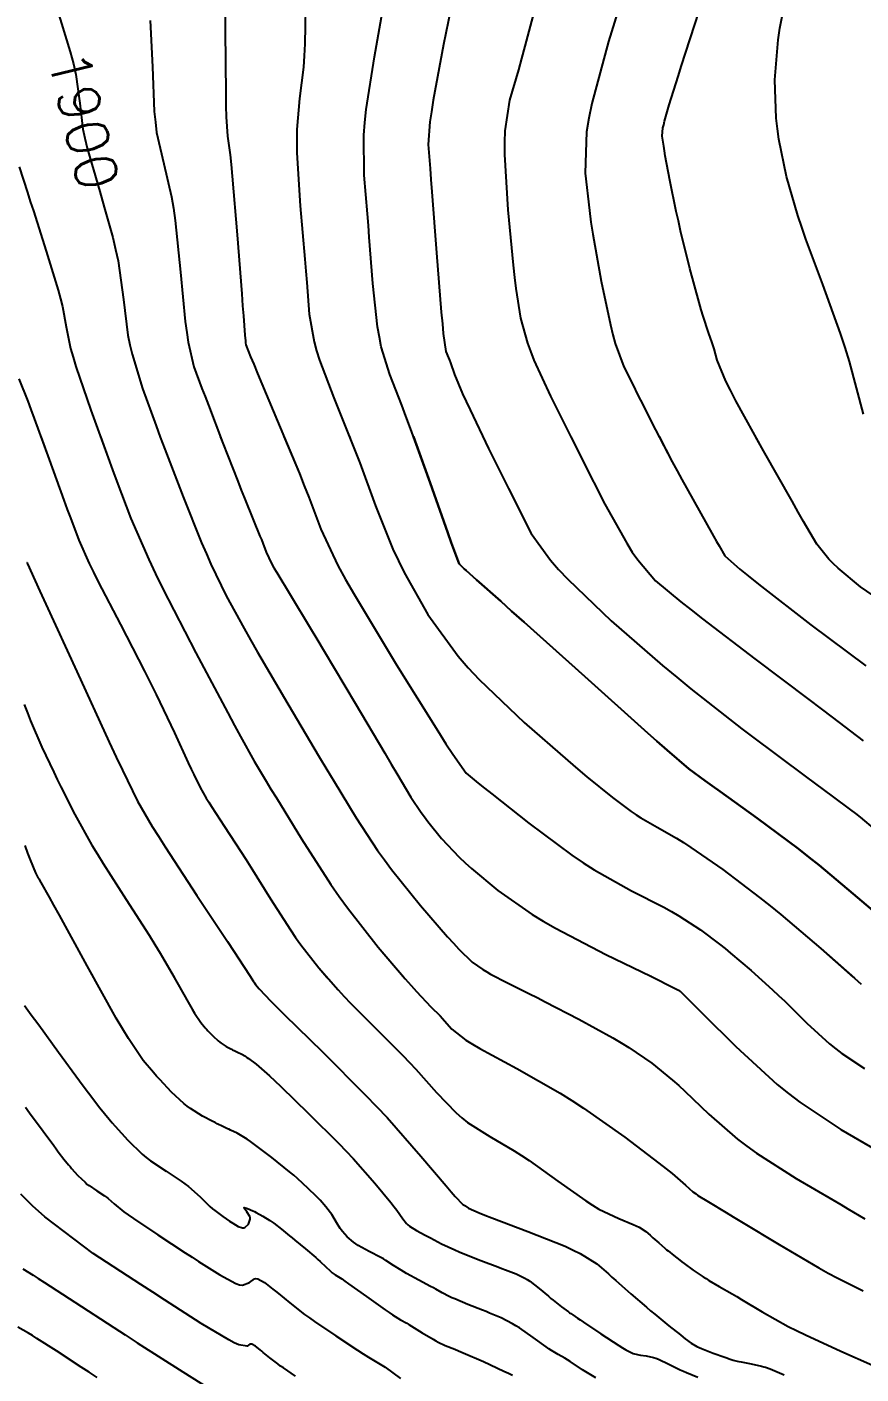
# Model space of a CAD drawing. Header units: metres. Extents: x 837117 to 838479, y 1189012 to 1191015.
# Drawn here: x 838239.9 to 838317, y 1189184.9 to 1189309.5 of the extents above; entities that cross this region are included whole.
import ezdxf

# ---------------------------------------------------------------- set-up
doc = ezdxf.new("R2010")
doc.units = ezdxf.units.M
doc.header["$LTSCALE"] = 0.3
doc.layers.add('COTAS 10', color=1, linetype='Continuous')
doc.layers.add('COTAS INT', color=252, linetype='Continuous')
doc.styles.get("Standard").update_dxf_attribs({"font": 'simplex.shx'})

msp = doc.modelspace()

# ---------------------------------------------------------------- linework, layer by layer
at = {"layer": 'COTAS 10'}
for points in [[(838279.51, 1189313.09), (838278.44, 1189307.83), (838277.48, 1189302.68), (838277.31, 1189301.6), (838277.17, 1189300.67), (838277.01, 1189298.57), (838277.19, 1189296.35), (838277.27, 1189295.35), (838277.36, 1189294.19), (838277.78, 1189288.57), (838278.22, 1189283.09), (838278.32, 1189282), (838278.41, 1189281.11), (838278.65, 1189279.44), (838278.88, 1189278.85), (838278.97, 1189278.63), (838279.06, 1189278.39), (838279.44, 1189277.31), (838280.19, 1189275.51), (838280.51, 1189274.81), (838280.88, 1189274.03), (838282.6, 1189270.47), (838284.45, 1189266.76), (838284.89, 1189265.88), (838285.3, 1189265.05), (838286.54, 1189262.6), (838288.31, 1189260.13), (838289.05, 1189259.29), (838289.91, 1189258.38), (838293.93, 1189254.54), (838298.68, 1189250.4), (838299.99, 1189249.31), (838301.3, 1189248.24), (838306.02, 1189244.54), (838310.16, 1189241.42), (838311.11, 1189240.72), (838311.97, 1189240.08), (838314.35, 1189238.33), (838316.06, 1189237.06), (838316.5, 1189236.71), (838316.93, 1189236.38), (838318.33, 1189235.2)], [(838242.66, 1189311.28), (838243.92, 1189307.15), (838244.21, 1189306.04), (838244.44, 1189305.04), (838244.81, 1189302.4), (838245.09, 1189300.01), (838245.27, 1189299.16), (838245.49, 1189298.24), (838246.65, 1189294.25), (838247.06, 1189292.8), (838247.87, 1189289.98), (838248.12, 1189288.87), (838248.34, 1189287.81), (838248.83, 1189284.25), (838249.26, 1189280.96), (838249.44, 1189280.07), (838249.64, 1189279.18), (838250.6, 1189276.01), (838251.85, 1189272.58), (838252.25, 1189271.52), (838252.67, 1189270.41), (838254.35, 1189266.01), (838256.07, 1189261.74), (838256.51, 1189260.72), (838256.93, 1189259.76), (838258.34, 1189256.85), (838260, 1189253.82), (838260.6, 1189252.78), (838261.24, 1189251.65), (838264.05, 1189246.85), (838266.94, 1189241.97), (838267.65, 1189240.79), (838268.31, 1189239.68), (838270.35, 1189236.3), (838272.34, 1189233.3), (838272.97, 1189232.44), (838273.63, 1189231.55), (838276.31, 1189228.22), (838278.8, 1189225.32), (838279.34, 1189224.71), (838279.83, 1189224.18), (838281.07, 1189222.98), (838282.07, 1189222.28), (838282.42, 1189222.08), (838282.78, 1189221.87), (838283.32, 1189221.59)], [(838252.23, 1189271.59), (838252.25, 1189271.52), (838252.67, 1189270.41), (838254.35, 1189266.01), (838256.07, 1189261.74), (838256.51, 1189260.72), (838256.93, 1189259.76), (838258.34, 1189256.85), (838260, 1189253.82), (838260.6, 1189252.78), (838261.24, 1189251.65), (838264.05, 1189246.85), (838266.94, 1189241.97), (838267.65, 1189240.79), (838268.31, 1189239.68), (838270.35, 1189236.3), (838272.34, 1189233.3), (838272.97, 1189232.44), (838273.63, 1189231.55), (838276.31, 1189228.22), (838278.8, 1189225.32), (838279.34, 1189224.71), (838279.83, 1189224.18), (838281.07, 1189222.98), (838282.07, 1189222.28), (838282.42, 1189222.08), (838282.78, 1189221.87), (838284.33, 1189221.07), (838286.39, 1189220.04), (838287.08, 1189219.69), (838287.82, 1189219.31), (838290.95, 1189217.69), (838294.09, 1189215.96), (838294.84, 1189215.51), (838295.55, 1189215.08), (838297.69, 1189213.62), (838299.6, 1189212.07), (838300.17, 1189211.57), (838300.75, 1189211.05), (838302.97, 1189208.91), (838305.62, 1189206.59), (838306.47, 1189205.94), (838307.37, 1189205.3), (838311.02, 1189202.97), (838314.41, 1189200.98), (838315.15, 1189200.55), (838315.79, 1189200.17), (838317.38, 1189199.22)], [(838282.06, 1189271.59), (838282.6, 1189270.47), (838284.45, 1189266.76), (838284.89, 1189265.88), (838285.3, 1189265.05), (838286.54, 1189262.6), (838288.31, 1189260.13), (838289.05, 1189259.29), (838289.91, 1189258.38), (838293.93, 1189254.54), (838298.68, 1189250.4), (838299.99, 1189249.31), (838301.3, 1189248.24), (838306.02, 1189244.54), (838310.16, 1189241.42), (838311.11, 1189240.72), (838311.97, 1189240.08), (838314.35, 1189238.33), (838316.06, 1189237.06), (838316.5, 1189236.71), (838316.93, 1189236.38), (838318.33, 1189235.2)], [(838292.51, 1189184.52), (838291.28, 1189185.28), (838290.14, 1189186.04), (838289.88, 1189186.2), (838289.65, 1189186.34), (838289.04, 1189186.69), (838288.41, 1189187.06), (838288.17, 1189187.22), (838287.91, 1189187.4), (838286.73, 1189188.25), (838285.45, 1189189.14), (838285.12, 1189189.35), (838284.8, 1189189.53), (838283.75, 1189190.07), (838282.69, 1189190.52), (838282.36, 1189190.66), (838282.02, 1189190.8), (838280.69, 1189191.32), (838279.46, 1189191.82), (838279.19, 1189191.94), (838278.95, 1189192.05), (838278.31, 1189192.38), (838277.71, 1189192.73), (838277.49, 1189192.85), (838277.24, 1189192.99), (838276.14, 1189193.56), (838275.02, 1189194.17), (838274.75, 1189194.32), (838274.51, 1189194.47), (838273.8, 1189194.93), (838273.11, 1189195.38), (838272.88, 1189195.52), (838272.63, 1189195.66), (838271.57, 1189196.22), (838270.55, 1189196.78), (838270.31, 1189196.93), (838270.1, 1189197.07), (838269.51, 1189197.56), (838269.09, 1189198.05), (838268.98, 1189198.2), (838268.88, 1189198.34), (838268.54, 1189198.9), (838268.21, 1189199.47), (838268.1, 1189199.62), (838267.99, 1189199.78), (838267.55, 1189200.34), (838267.02, 1189200.95), (838266.85, 1189201.13), (838266.67, 1189201.32), (838265.93, 1189202.05), (838264.93, 1189202.96), (838264.58, 1189203.26), (838264.2, 1189203.58), (838262.57, 1189204.89), (838260.97, 1189206.11), (838260.6, 1189206.37), (838260.27, 1189206.6), (838259.36, 1189207.14), (838258.73, 1189207.44), (838258.58, 1189207.51), (838258.45, 1189207.57), (838258.02, 1189207.78), (838257.51, 1189208.03), (838257.32, 1189208.13), (838257.11, 1189208.24), (838256.15, 1189208.73), (838255.04, 1189209.43), (838254.73, 1189209.66), (838254.42, 1189209.91), (838253.29, 1189210.96), (838252.19, 1189212.12), (838251.9, 1189212.44), (838251.62, 1189212.75), (838250.65, 1189213.88), (838249.3, 1189215.9), (838248.78, 1189216.78), (838248.18, 1189217.8), (838245.48, 1189222.64), (838242.93, 1189227.32), (838242.42, 1189228.24), (838242.01, 1189228.99), (838241.24, 1189230.35), (838241.04, 1189230.66), (838240.99, 1189230.75), (838240.93, 1189230.85), (838240.73, 1189231.23), (838240.24, 1189232.42), (838240.01, 1189233.04), (838239.74, 1189233.77)], [(838246.07, 1189221.59), (838245.48, 1189222.64), (838242.93, 1189227.32), (838242.42, 1189228.24), (838242.01, 1189228.99), (838241.24, 1189230.35), (838241.04, 1189230.66), (838240.99, 1189230.75), (838240.93, 1189230.85), (838240.73, 1189231.23), (838240.24, 1189232.42), (838240.01, 1189233.04), (838239.74, 1189233.77)], [(838246.42, 1189184.57), (838245.66, 1189185.06), (838244.94, 1189185.52), (838242.64, 1189187.02), (838240.84, 1189188.18), (838240.43, 1189188.43), (838240.06, 1189188.66), (838239.07, 1189189.22)]]:
    msp.add_lwpolyline(points, dxfattribs=at)
at = {"layer": 'COTAS INT'}
for points in [[(838258.21, 1189315.01), (838258.25, 1189309.13), (838258.29, 1189303.28), (838258.31, 1189302.12), (838258.33, 1189301.15), (838258.46, 1189299.34), (838258.7, 1189297.62), (838258.79, 1189296.73), (838258.89, 1189295.65), (838259.34, 1189290.22), (838259.77, 1189284.76), (838259.85, 1189283.67), (838259.93, 1189282.75), (838260.07, 1189280.95), (838260.12, 1189280.43), (838260.12, 1189280.33), (838260.13, 1189280.24), (838260.15, 1189280.07), (838260.6, 1189278.96), (838260.89, 1189278.27), (838261.24, 1189277.42), (838263.09, 1189273.01), (838265.1, 1189268.15), (838265.56, 1189267.02), (838265.97, 1189265.98), (838267.09, 1189263.01), (838268.67, 1189259.65), (838269.37, 1189258.36), (838270.19, 1189256.93), (838274.08, 1189250.45), (838277.89, 1189244.36), (838278.65, 1189243.17), (838279.28, 1189242.19), (838280.51, 1189240.45), (838281.64, 1189239.52), (838282.21, 1189239.06), (838282.9, 1189238.52), (838286.32, 1189235.81), (838290.29, 1189232.85), (838291.34, 1189232.15), (838292.35, 1189231.5), (838295.81, 1189229.57), (838298.78, 1189228.05), (838299.5, 1189227.65), (838300.17, 1189227.26), (838302.19, 1189225.96), (838303.95, 1189224.63), (838304.46, 1189224.23), (838304.97, 1189223.81), (838306.87, 1189222.19), (838307.54, 1189221.59)], [(838295.34, 1189313.5), (838293.67, 1189308.1), (838292.13, 1189302.38), (838291.86, 1189301.01), (838291.66, 1189299.74), (838291.51, 1189295.94), (838291.91, 1189292.47), (838292.06, 1189291.41), (838292.23, 1189290.3), (838293, 1189285.94), (838293.85, 1189281.9), (838294.08, 1189280.99), (838294.31, 1189280.18), (838295.09, 1189278.03), (838296.01, 1189276.2), (838296.31, 1189275.59), (838296.64, 1189274.94), (838298.03, 1189272.21), (838299.58, 1189269.23), (838300.02, 1189268.41), (838300.46, 1189267.6), (838302.05, 1189264.73), (838303.39, 1189262.36), (838303.67, 1189261.88), (838303.9, 1189261.46), (838304.43, 1189260.55), (838305.81, 1189259.31), (838306.59, 1189258.68), (838307.54, 1189257.93), (838312.39, 1189254.17), (838317.46, 1189250.38)], [(838265.69, 1189312.85), (838265.61, 1189307.9), (838265.55, 1189306.77), (838265.48, 1189305.74), (838265.13, 1189302.85), (838264.87, 1189299.97), (838264.86, 1189298.94), (838264.88, 1189297.81), (838265.18, 1189292.9), (838265.61, 1189287.99), (838265.71, 1189286.86), (838265.79, 1189285.82), (838266.02, 1189282.9), (838266.47, 1189280.33), (838266.69, 1189279.51), (838266.96, 1189278.65), (838268.28, 1189275.16), (838269.84, 1189271.31), (838270.26, 1189270.23), (838270.68, 1189269.15), (838272.14, 1189265.16), (838273.75, 1189261.16), (838274.26, 1189260.07), (838274.8, 1189258.99), (838276.98, 1189255.13), (838279.78, 1189251.27), (838280.71, 1189250.19), (838281.71, 1189249.11), (838285.87, 1189245.13), (838289.92, 1189241.62), (838290.85, 1189240.83), (838291.69, 1189240.11), (838294.05, 1189238.18), (838295.78, 1189236.89), (838296.23, 1189236.58), (838296.67, 1189236.3), (838298.18, 1189235.46), (838299.97, 1189234.44), (838300.6, 1189234.04), (838301.29, 1189233.58), (838304.24, 1189231.53), (838307.65, 1189228.96), (838308.62, 1189228.18), (838309.61, 1189227.37), (838313.3, 1189224.24), (838316.3, 1189221.59)], [(838287.26, 1189312.68), (838285.94, 1189307.66), (838285.63, 1189306.52), (838285.35, 1189305.5), (838284.53, 1189302.68), (838284.1, 1189299.85), (838284.07, 1189298.8), (838284.07, 1189297.65), (838284.37, 1189292.53), (838284.87, 1189287.43), (838285, 1189286.29), (838285.12, 1189285.26), (838285.53, 1189282.53), (838286.18, 1189280.22), (838286.46, 1189279.46), (838286.79, 1189278.65), (838288.32, 1189275.32), (838290.2, 1189271.55), (838290.74, 1189270.48), (838291.29, 1189269.39), (838293.35, 1189265.32), (838295.36, 1189261.7), (838295.88, 1189260.89), (838296.38, 1189260.16), (838298.03, 1189258.23), (838300.38, 1189256.28), (838301.31, 1189255.54), (838302.37, 1189254.71), (838307.22, 1189251.01), (838312.19, 1189247.25), (838313.33, 1189246.39), (838314.36, 1189245.61), (838317.22, 1189243.43)], [(838319.4, 1189256.02), (838316.97, 1189257.68), (838314.91, 1189259.39), (838314.45, 1189259.82), (838314.04, 1189260.24), (838312.95, 1189261.62), (838311.72, 1189263.71), (838311.22, 1189264.59), (838310.65, 1189265.59), (838308, 1189270.25), (838305.46, 1189274.88), (838304.95, 1189275.85), (838304.53, 1189276.69), (838303.72, 1189278.63), (838303.44, 1189279.68), (838303.35, 1189279.96), (838303.27, 1189280.24), (838302.91, 1189281.21), (838302.42, 1189282.7), (838302.25, 1189283.3), (838302.05, 1189283.98), (838301.21, 1189287.13), (838300.35, 1189290.61), (838300.14, 1189291.51), (838299.95, 1189292.38), (838299.35, 1189295.27), (838298.93, 1189297.53), (838298.85, 1189298.01), (838298.78, 1189298.42), (838298.64, 1189299.35), (838298.71, 1189300.11), (838298.78, 1189300.4), (838298.86, 1189300.74), (838299.29, 1189302.26), (838300.12, 1189304.87), (838300.44, 1189305.89), (838300.81, 1189307.04), (838302.48, 1189312.26)], [(838318.91, 1189227.06), (838316.29, 1189229.3), (838313.15, 1189231.93), (838312.21, 1189232.68), (838311.23, 1189233.44), (838307.41, 1189236.28), (838303.99, 1189238.75), (838303.26, 1189239.28), (838302.62, 1189239.74), (838301.12, 1189240.85), (838299.11, 1189242.56), (838298.15, 1189243.4), (838297.02, 1189244.41), (838291.48, 1189249.37), (838285.89, 1189254.4), (838284.72, 1189255.44), (838283.72, 1189256.34), (838281.48, 1189258.33), (838280.53, 1189259.18), (838280.34, 1189259.35), (838280.18, 1189259.5), (838279.88, 1189259.81), (838279.41, 1189261.05), (838279.15, 1189261.78), (838278.83, 1189262.67), (838277.18, 1189267.3), (838275.38, 1189272.31), (838274.96, 1189273.45), (838274.57, 1189274.48), (838273.46, 1189277.3), (838272.68, 1189279.88), (838272.51, 1189280.76), (838272.34, 1189281.71), (838271.9, 1189285.74), (838271.57, 1189290), (838271.49, 1189291.1), (838271.4, 1189292.17), (838271.1, 1189295.74), (838271.07, 1189299.45), (838271.15, 1189300.61), (838271.27, 1189301.82), (838272.05, 1189306.69), (838272.89, 1189311.41)], [(838251.32, 1189310.04), (838251.53, 1189305.76), (838251.69, 1189301.64), (838251.79, 1189300.64), (838251.91, 1189299.7), (838252.56, 1189296.79), (838253.29, 1189293.73), (838253.46, 1189292.69), (838253.63, 1189291.56), (838254.12, 1189286.79), (838254.56, 1189282.21), (838254.69, 1189281.21), (838254.83, 1189280.31), (838255.36, 1189278.03), (838256.1, 1189276.01), (838256.38, 1189275.28), (838256.69, 1189274.48), (838258.03, 1189270.97), (838259.4, 1189267.44), (838259.73, 1189266.63), (838260.02, 1189265.89), (838260.87, 1189263.8), (838261.46, 1189262.37), (838261.6, 1189262.04), (838261.72, 1189261.73), (838262.04, 1189260.87), (838262.53, 1189259.85), (838262.75, 1189259.44), (838263.01, 1189258.99), (838264.27, 1189256.91), (838266.1, 1189253.9), (838266.72, 1189252.86), (838267.4, 1189251.73), (838270.26, 1189246.91), (838273, 1189242.29), (838273.59, 1189241.29), (838274.11, 1189240.41), (838275.42, 1189238.24), (838276.36, 1189236.82), (838276.66, 1189236.41), (838276.97, 1189235.99), (838278.24, 1189234.4), (838279.88, 1189232.67), (838280.42, 1189232.16), (838281, 1189231.63), (838283.44, 1189229.59), (838286.61, 1189227.39), (838287.65, 1189226.75), (838288.78, 1189226.11), (838293.44, 1189223.68), (838297.59, 1189221.66), (838297.73, 1189221.59)], [(838317.24, 1189273.65), (838315.95, 1189278.51), (838315.56, 1189279.82), (838315.14, 1189281.11), (838313.5, 1189285.63), (838311.92, 1189289.84), (838311.54, 1189290.94), (838311.18, 1189292.01), (838310.13, 1189295.63), (838309.43, 1189299.08), (838309.3, 1189300.04), (838309.19, 1189301.01), (838309.05, 1189304.55), (838309.35, 1189308.25), (838309.53, 1189309.33), (838309.74, 1189310.42)], [(838239.19, 1189296.51), (838239.96, 1189294.14), (838240.22, 1189293.32), (838240.51, 1189292.45), (838241.7, 1189288.72), (838242.8, 1189285.11), (838243.02, 1189284.31), (838243.2, 1189283.59), (838243.54, 1189281.71), (838243.96, 1189279.71), (838244.18, 1189278.93), (838244.45, 1189278.04), (838245.83, 1189274), (838247.43, 1189269.6), (838247.84, 1189268.49), (838248.23, 1189267.43), (838249.53, 1189264), (838251.19, 1189260.19), (838251.81, 1189258.89), (838252.49, 1189257.49), (838255.54, 1189251.56), (838258.49, 1189246.01), (838259.12, 1189244.84), (838259.66, 1189243.84), (838260.92, 1189241.56), (838262.03, 1189239.71), (838262.47, 1189238.98), (838262.98, 1189238.15), (838265.29, 1189234.36), (838268.02, 1189230.15), (838268.79, 1189229.05), (838269.56, 1189227.98), (838272.4, 1189224.36), (838274.77, 1189221.59)], [(838239.17, 1189276.92), (838239.99, 1189274.84), (838240.29, 1189274.08), (838240.6, 1189273.23), (838241.98, 1189269.46), (838243.34, 1189265.69), (838243.65, 1189264.84), (838243.94, 1189264.07), (838244.72, 1189261.98), (838245.67, 1189259.84), (838246.06, 1189259.04), (838246.5, 1189258.15), (838248.56, 1189254.18), (838250.79, 1189249.88), (838251.34, 1189248.78), (838251.87, 1189247.71), (838253.55, 1189244.18), (838254.83, 1189241.41), (838255.1, 1189240.82), (838255.34, 1189240.31), (838255.93, 1189239.12), (838256.49, 1189238.14), (838256.72, 1189237.77), (838256.98, 1189237.36), (838258.19, 1189235.51), (838259.7, 1189233.19), (838260.15, 1189232.48), (838260.62, 1189231.74), (838262.43, 1189228.82), (838264.27, 1189225.95), (838264.75, 1189225.24), (838265.23, 1189224.56), (838266.89, 1189222.43), (838267.63, 1189221.59)], [(838241.2, 1189271.59), (838241.98, 1189269.46), (838243.34, 1189265.69), (838243.65, 1189264.84), (838243.94, 1189264.07), (838244.72, 1189261.98), (838245.67, 1189259.84), (838246.06, 1189259.04), (838246.5, 1189258.15), (838248.56, 1189254.18), (838250.79, 1189249.88), (838251.34, 1189248.78), (838251.87, 1189247.71), (838253.55, 1189244.18), (838254.83, 1189241.41), (838255.1, 1189240.82), (838255.34, 1189240.31), (838255.93, 1189239.12), (838256.49, 1189238.14), (838256.72, 1189237.77), (838256.98, 1189237.36), (838258.19, 1189235.51), (838259.7, 1189233.19), (838260.15, 1189232.48), (838260.62, 1189231.74), (838262.43, 1189228.82), (838264.27, 1189225.95), (838264.75, 1189225.24), (838265.23, 1189224.56), (838266.89, 1189222.43), (838268.68, 1189220.4), (838269.25, 1189219.8), (838269.84, 1189219.18), (838272.24, 1189216.77), (838274.67, 1189214.34), (838275.28, 1189213.69), (838275.87, 1189213.06), (838277.78, 1189210.9), (838279.59, 1189209.02), (838280.12, 1189208.56), (838280.66, 1189208.14), (838282.71, 1189206.84), (838284.97, 1189205.53), (838285.64, 1189205.1), (838286.34, 1189204.64), (838289.01, 1189202.71), (838291.58, 1189200.89), (838292.21, 1189200.49), (838292.8, 1189200.14), (838294.62, 1189199.25), (838295.96, 1189198.71), (838296.25, 1189198.57), (838296.51, 1189198.45), (838297.12, 1189198.07), (838297.53, 1189197.71), (838297.66, 1189197.6), (838297.79, 1189197.48), (838298.34, 1189197), (838298.9, 1189196.51), (838299.05, 1189196.38), (838299.2, 1189196.26), (838299.71, 1189195.84), (838300.28, 1189195.4), (838300.47, 1189195.26), (838300.67, 1189195.11), (838301.5, 1189194.5), (838302.43, 1189193.86), (838302.7, 1189193.7), (838302.96, 1189193.53), (838303.92, 1189192.97), (838305.12, 1189192.29), (838305.54, 1189192.04), (838305.98, 1189191.78), (838307.89, 1189190.64), (838310.3, 1189189.29), (838311.07, 1189188.9), (838311.88, 1189188.5), (838315.16, 1189187), (838318.08, 1189185.7)], [(838246.71, 1189271.59), (838247.43, 1189269.6), (838247.84, 1189268.49), (838248.23, 1189267.43), (838249.53, 1189264), (838251.19, 1189260.19), (838251.81, 1189258.89), (838252.49, 1189257.49), (838255.54, 1189251.56), (838258.49, 1189246.01), (838259.12, 1189244.84), (838259.66, 1189243.84), (838260.92, 1189241.56), (838262.03, 1189239.71), (838262.47, 1189238.98), (838262.98, 1189238.15), (838265.29, 1189234.36), (838268.02, 1189230.15), (838268.79, 1189229.05), (838269.56, 1189227.98), (838272.4, 1189224.36), (838274.89, 1189221.44), (838275.45, 1189220.8), (838275.94, 1189220.25), (838277.25, 1189218.85), (838278.11, 1189217.99), (838278.33, 1189217.76), (838278.53, 1189217.54), (838279.21, 1189216.77), (838280.5, 1189215.76), (838281.1, 1189215.39), (838281.8, 1189214.97), (838285.2, 1189213.12), (838289.21, 1189210.85), (838290.3, 1189210.17), (838291.38, 1189209.47), (838295.2, 1189206.77), (838298.34, 1189204.37), (838299, 1189203.85), (838299.56, 1189203.41), (838300.79, 1189202.36), (838301.49, 1189201.74), (838301.71, 1189201.57), (838301.95, 1189201.4), (838302.92, 1189200.79), (838304.56, 1189199.81), (838305.22, 1189199.41), (838305.98, 1189198.96), (838309.45, 1189196.86), (838313.12, 1189194.7), (838313.99, 1189194.22), (838314.81, 1189193.78), (838317.23, 1189192.58)], [(838257.79, 1189271.59), (838258.03, 1189270.97), (838259.4, 1189267.44), (838259.73, 1189266.63), (838260.02, 1189265.89), (838260.87, 1189263.8), (838261.46, 1189262.37), (838261.6, 1189262.04), (838261.72, 1189261.73), (838262.04, 1189260.87), (838262.53, 1189259.85), (838262.75, 1189259.44), (838263.01, 1189258.99), (838264.27, 1189256.91), (838266.1, 1189253.9), (838266.72, 1189252.86), (838267.4, 1189251.73), (838270.26, 1189246.91), (838273, 1189242.29), (838273.59, 1189241.29), (838274.11, 1189240.41), (838275.42, 1189238.24), (838276.36, 1189236.82), (838276.66, 1189236.41), (838276.97, 1189235.99), (838278.24, 1189234.4), (838279.88, 1189232.67), (838280.42, 1189232.16), (838281, 1189231.63), (838283.44, 1189229.59), (838286.61, 1189227.39), (838287.65, 1189226.75), (838288.78, 1189226.11), (838293.44, 1189223.68), (838297.59, 1189221.66), (838298.4, 1189221.26), (838299.05, 1189220.94), (838300.14, 1189220.39), (838300.26, 1189220.3), (838300.29, 1189220.28), (838300.33, 1189220.25), (838300.45, 1189220.14), (838301.3, 1189219.31), (838301.78, 1189218.82), (838302.38, 1189218.23), (838305.46, 1189215.16), (838309.26, 1189211.67), (838310.31, 1189210.82), (838311.36, 1189210.01), (838315.16, 1189207.48), (838318.45, 1189205.58)], [(838263.68, 1189271.59), (838265.1, 1189268.15), (838265.56, 1189267.02), (838265.97, 1189265.98), (838267.09, 1189263.01), (838268.67, 1189259.65), (838269.37, 1189258.36), (838270.19, 1189256.93), (838274.08, 1189250.45), (838277.89, 1189244.36), (838278.65, 1189243.17), (838279.28, 1189242.19), (838280.51, 1189240.45), (838281.64, 1189239.52), (838282.21, 1189239.06), (838282.9, 1189238.52), (838286.32, 1189235.81), (838290.29, 1189232.85), (838291.34, 1189232.15), (838292.35, 1189231.5), (838295.81, 1189229.57), (838298.78, 1189228.05), (838299.5, 1189227.65), (838300.17, 1189227.26), (838302.19, 1189225.96), (838303.95, 1189224.63), (838304.46, 1189224.23), (838304.97, 1189223.81), (838306.87, 1189222.19), (838308.85, 1189220.4), (838309.41, 1189219.88), (838309.97, 1189219.35), (838312.03, 1189217.34), (838314.11, 1189215.43), (838314.69, 1189214.96), (838315.26, 1189214.52), (838317.34, 1189213.13)], [(838269.73, 1189271.59), (838269.84, 1189271.31), (838270.26, 1189270.23), (838270.68, 1189269.15), (838272.14, 1189265.16), (838273.75, 1189261.16), (838274.26, 1189260.07), (838274.8, 1189258.99), (838276.98, 1189255.13), (838279.78, 1189251.27), (838280.71, 1189250.19), (838281.71, 1189249.11), (838285.87, 1189245.13), (838289.92, 1189241.62), (838290.85, 1189240.83), (838291.69, 1189240.11), (838294.05, 1189238.18), (838295.78, 1189236.89), (838296.23, 1189236.58), (838296.67, 1189236.3), (838298.18, 1189235.46), (838299.97, 1189234.44), (838300.6, 1189234.04), (838301.29, 1189233.58), (838304.24, 1189231.53), (838307.65, 1189228.96), (838308.62, 1189228.18), (838309.61, 1189227.37), (838313.3, 1189224.24), (838316.41, 1189221.5), (838317.03, 1189220.94)], [(838275.64, 1189271.59), (838277.18, 1189267.3), (838278.83, 1189262.67), (838279.15, 1189261.78), (838279.41, 1189261.05), (838279.88, 1189259.81), (838280.18, 1189259.5), (838280.34, 1189259.35), (838280.53, 1189259.18), (838281.48, 1189258.33), (838283.72, 1189256.34), (838284.72, 1189255.44), (838285.89, 1189254.4), (838291.48, 1189249.37), (838297.02, 1189244.41), (838298.15, 1189243.4), (838299.11, 1189242.56), (838301.12, 1189240.85), (838302.62, 1189239.74), (838303.26, 1189239.28), (838303.99, 1189238.75), (838307.41, 1189236.28), (838311.23, 1189233.44), (838312.21, 1189232.68), (838313.15, 1189231.93), (838316.29, 1189229.3), (838318.91, 1189227.06)], [(838290.18, 1189271.59), (838290.2, 1189271.55), (838290.74, 1189270.48), (838291.29, 1189269.39), (838293.35, 1189265.32), (838295.36, 1189261.7), (838295.88, 1189260.89), (838296.38, 1189260.16), (838298.03, 1189258.23), (838300.38, 1189256.28), (838301.31, 1189255.54), (838302.37, 1189254.71), (838307.22, 1189251.01), (838312.19, 1189247.25), (838313.33, 1189246.39), (838314.36, 1189245.61), (838317.22, 1189243.43)], [(838298.36, 1189271.59), (838299.58, 1189269.23), (838300.02, 1189268.41), (838300.46, 1189267.6), (838302.05, 1189264.73), (838303.39, 1189262.36), (838303.67, 1189261.88), (838303.9, 1189261.46), (838304.43, 1189260.55), (838305.81, 1189259.31), (838306.59, 1189258.68), (838307.54, 1189257.93), (838312.39, 1189254.17), (838317.46, 1189250.38)], [(838319.4, 1189256.02), (838316.97, 1189257.68), (838314.91, 1189259.39), (838314.45, 1189259.82), (838314.04, 1189260.24), (838312.95, 1189261.62), (838311.72, 1189263.71), (838311.22, 1189264.59), (838310.65, 1189265.59), (838308, 1189270.25), (838307.27, 1189271.59)], [(838239.92, 1189259.94), (838239.93, 1189259.92), (838239.94, 1189259.9), (838239.94, 1189259.88), (838239.95, 1189259.87), (838239.95, 1189259.86), (838239.97, 1189259.8), (838240.68, 1189258.24), (838241.12, 1189257.27), (838241.67, 1189256.08), (838244.52, 1189249.86), (838247.53, 1189243.32), (838248.18, 1189241.93), (838248.75, 1189240.72), (838250.14, 1189237.86), (838251.51, 1189235.51), (838252.07, 1189234.61), (838252.7, 1189233.62), (838255.63, 1189229.14), (838258.46, 1189224.87), (838259.03, 1189224), (838259.51, 1189223.27), (838260.48, 1189221.76), (838260.85, 1189221.19), (838260.95, 1189221.05), (838261.05, 1189220.91), (838261.38, 1189220.49), (838262.47, 1189219.37), (838263.05, 1189218.79), (838263.74, 1189218.11), (838267.24, 1189214.69), (838271.23, 1189210.68), (838272.24, 1189209.62), (838273.21, 1189208.59), (838276.34, 1189205.03), (838278.68, 1189202.27), (838279.14, 1189201.74), (838279.52, 1189201.31), (838280.22, 1189200.56), (838280.41, 1189200.46), (838280.47, 1189200.42), (838280.52, 1189200.38), (838280.74, 1189200.22), (838281.72, 1189199.79), (838282.26, 1189199.57), (838282.91, 1189199.32), (838286.21, 1189198.07), (838289.66, 1189196.69), (838290.4, 1189196.35), (838291.05, 1189196.03), (838292.61, 1189195.07), (838293.67, 1189194.14), (838294, 1189193.85), (838294.35, 1189193.54), (838295.74, 1189192.31), (838297.19, 1189191.05), (838297.57, 1189190.72), (838297.95, 1189190.41), (838299.25, 1189189.34), (838300.33, 1189188.49), (838300.57, 1189188.3), (838300.78, 1189188.14), (838301.31, 1189187.74), (838301.84, 1189187.44), (838302.06, 1189187.34), (838302.29, 1189187.24), (838303.37, 1189186.82), (838304.42, 1189186.45), (838304.63, 1189186.37), (838304.82, 1189186.3), (838305.21, 1189186.17), (838305.57, 1189186.08), (838305.74, 1189186.05), (838305.93, 1189186), (838306.87, 1189185.81), (838307.82, 1189185.61), (838308.03, 1189185.56), (838308.2, 1189185.51), (838308.63, 1189185.37), (838309.48, 1189184.99), (838309.93, 1189184.8)], [(838239.92, 1189259.94), (838239.93, 1189259.92), (838239.94, 1189259.9), (838239.94, 1189259.88), (838239.95, 1189259.87), (838239.95, 1189259.86), (838239.97, 1189259.8), (838240.68, 1189258.24), (838241.12, 1189257.27), (838241.67, 1189256.08), (838244.52, 1189249.86), (838247.53, 1189243.32), (838248.18, 1189241.93), (838248.75, 1189240.72), (838250.14, 1189237.86), (838251.51, 1189235.51), (838252.07, 1189234.61), (838252.7, 1189233.62), (838255.63, 1189229.14), (838258.46, 1189224.87), (838259.03, 1189224), (838259.51, 1189223.27), (838260.48, 1189221.76), (838260.6, 1189221.59)], [(838239.65, 1189246.81), (838239.96, 1189246.03), (838240.26, 1189245.28), (838241.3, 1189242.84), (838242.39, 1189240.53), (838242.72, 1189239.86), (838243.06, 1189239.18), (838244.36, 1189236.61), (838245.93, 1189233.79), (838246.43, 1189232.95), (838246.95, 1189232.08), (838249.09, 1189228.75), (838251.23, 1189225.45), (838251.75, 1189224.61), (838252.24, 1189223.8), (838253.78, 1189221.13), (838254.94, 1189219.06), (838255.19, 1189218.62), (838255.42, 1189218.24), (838255.99, 1189217.38), (838256.41, 1189216.9), (838256.53, 1189216.76), (838256.65, 1189216.62), (838257.12, 1189216.13), (838257.61, 1189215.68), (838257.74, 1189215.57), (838257.88, 1189215.47), (838258.35, 1189215.17), (838258.76, 1189214.96), (838258.85, 1189214.91), (838258.93, 1189214.87), (838259.15, 1189214.76), (838259.33, 1189214.68), (838259.39, 1189214.65), (838259.46, 1189214.62), (838259.73, 1189214.49), (838260.12, 1189214.26), (838260.26, 1189214.16), (838260.41, 1189214.05), (838261.1, 1189213.52), (838262.33, 1189212.45), (838262.82, 1189211.99), (838263.38, 1189211.47), (838265.96, 1189208.98), (838268.74, 1189206.2), (838269.42, 1189205.49), (838270.07, 1189204.8), (838272.09, 1189202.52), (838273.56, 1189200.73), (838273.87, 1189200.35), (838274.12, 1189200.02), (838274.66, 1189199.24), (838275, 1189198.8), (838275.13, 1189198.68), (838275.27, 1189198.56), (838275.92, 1189198.15), (838276.72, 1189197.72), (838276.97, 1189197.59), (838277.23, 1189197.46), (838278.25, 1189196.93), (838279.47, 1189196.36), (838279.86, 1189196.19), (838280.26, 1189196.02), (838281.89, 1189195.37), (838283.45, 1189194.78), (838283.82, 1189194.64), (838284.16, 1189194.51), (838285.13, 1189194.15), (838285.94, 1189193.76), (838286.17, 1189193.62), (838286.4, 1189193.47), (838287.26, 1189192.79), (838288.12, 1189192.07), (838288.34, 1189191.88), (838288.57, 1189191.7), (838289.35, 1189191.1), (838289.97, 1189190.64), (838290.09, 1189190.55), (838290.2, 1189190.48), (838290.39, 1189190.35), (838290.82, 1189190.06), (838291.07, 1189189.9), (838291.37, 1189189.69), (838292.96, 1189188.61), (838294.62, 1189187.52), (838294.97, 1189187.3), (838295.27, 1189187.12), (838295.95, 1189186.78), (838296.36, 1189186.68), (838296.49, 1189186.66), (838296.63, 1189186.64), (838297.17, 1189186.57), (838297.85, 1189186.42), (838298.07, 1189186.34), (838298.3, 1189186.25), (838299.26, 1189185.8), (838300.31, 1189185.27), (838300.6, 1189185.14), (838300.89, 1189185.02), (838301.94, 1189184.6)], [(838239.65, 1189246.81), (838239.96, 1189246.03), (838240.26, 1189245.28), (838241.3, 1189242.84), (838242.39, 1189240.53), (838242.72, 1189239.86), (838243.06, 1189239.18), (838244.36, 1189236.61), (838245.93, 1189233.79), (838246.43, 1189232.95), (838246.95, 1189232.08), (838249.09, 1189228.75), (838251.23, 1189225.45), (838251.75, 1189224.61), (838252.24, 1189223.8), (838253.52, 1189221.59)], [(838239.69, 1189218.97), (838240.32, 1189218.11), (838240.63, 1189217.69), (838241.01, 1189217.18), (838242.84, 1189214.65), (838244.79, 1189212), (838245.22, 1189211.41), (838245.61, 1189210.88), (838246.66, 1189209.5), (838247.52, 1189208.44), (838247.8, 1189208.12), (838248.08, 1189207.79), (838249.26, 1189206.5), (838250.57, 1189205.22), (838250.95, 1189204.91), (838251.34, 1189204.6), (838252.79, 1189203.63), (838254.18, 1189202.73), (838254.53, 1189202.48), (838254.86, 1189202.22), (838255.93, 1189201.26), (838256.84, 1189200.38), (838257.07, 1189200.17), (838257.3, 1189199.99), (838258.02, 1189199.44), (838258.65, 1189199.03), (838258.81, 1189198.93), (838258.96, 1189198.83), (838259.44, 1189198.52), (838259.85, 1189198.39), (838259.96, 1189198.4), (838260.06, 1189198.43), (838260.4, 1189198.74), (838260.56, 1189199.19), (838260.56, 1189199.32), (838260.53, 1189199.44), (838260.24, 1189199.89), (838259.99, 1189200.21), (838259.99, 1189200.25), (838260.01, 1189200.28), (838260.3, 1189200.2), (838260.8, 1189199.97), (838260.95, 1189199.9), (838261.11, 1189199.82), (838261.72, 1189199.49), (838262.38, 1189199.09), (838262.57, 1189198.96), (838262.75, 1189198.83), (838263.44, 1189198.29), (838264.2, 1189197.66), (838264.44, 1189197.47), (838264.69, 1189197.26), (838265.67, 1189196.45), (838266.61, 1189195.66), (838266.82, 1189195.47), (838267.02, 1189195.3), (838267.56, 1189194.78), (838267.94, 1189194.41), (838268.04, 1189194.33), (838268.13, 1189194.25), (838268.42, 1189194.06), (838269.02, 1189193.67), (838269.31, 1189193.47), (838269.65, 1189193.23), (838271.32, 1189192.04), (838273.03, 1189190.82), (838273.39, 1189190.57), (838273.71, 1189190.36), (838274.45, 1189189.89), (838275.03, 1189189.57), (838275.23, 1189189.45), (838275.46, 1189189.31), (838276.45, 1189188.7), (838277.47, 1189188.09), (838277.71, 1189187.96), (838277.93, 1189187.84), (838278.59, 1189187.53), (838279.46, 1189187.17), (838279.82, 1189187.02), (838280.23, 1189186.85), (838282.11, 1189186.03), (838284.01, 1189185.16), (838284.43, 1189184.95), (838284.8, 1189184.76)], [(838239.78, 1189209.56), (838240.17, 1189209.03), (838241.42, 1189207.33), (838242.39, 1189206), (838242.61, 1189205.7), (838242.81, 1189205.44), (838243.33, 1189204.75), (838243.76, 1189204.22), (838243.9, 1189204.06), (838244.04, 1189203.9), (838244.63, 1189203.25), (838245.29, 1189202.61), (838245.47, 1189202.45), (838245.67, 1189202.3), (838246.39, 1189201.81), (838247.09, 1189201.37), (838247.27, 1189201.24), (838247.43, 1189201.11), (838247.97, 1189200.63), (838248.88, 1189199.89), (838249.29, 1189199.59), (838249.77, 1189199.26), (838252.03, 1189197.74), (838254.55, 1189196.1), (838255.18, 1189195.69), (838255.79, 1189195.29), (838257.74, 1189194.04), (838259.24, 1189193.25), (838259.56, 1189193.14), (838259.84, 1189193.09), (838260.5, 1189193.33), (838260.95, 1189193.68), (838261.09, 1189193.7), (838261.25, 1189193.69), (838261.87, 1189193.36), (838262.65, 1189192.74), (838262.9, 1189192.54), (838263.16, 1189192.32), (838264.23, 1189191.45), (838265.59, 1189190.4), (838266.04, 1189190.07), (838266.51, 1189189.74), (838268.48, 1189188.4), (838270.49, 1189187.08), (838271, 1189186.76), (838271.48, 1189186.45), (838273.03, 1189185.5), (838274.45, 1189184.48)], [(838264.73, 1189184.69), (838263.64, 1189185.44), (838263.37, 1189185.62), (838263.12, 1189185.81), (838262.36, 1189186.39), (838261.77, 1189186.88), (838261.62, 1189187), (838261.48, 1189187.11), (838261.05, 1189187.46), (838260.7, 1189187.65), (838260.61, 1189187.65), (838260.53, 1189187.64), (838260.28, 1189187.45), (838259.5, 1189187.57), (838259.08, 1189187.77), (838258.58, 1189188.03), (838256.04, 1189189.56), (838252.62, 1189191.75), (838251.56, 1189192.44), (838250.45, 1189193.16), (838246.04, 1189196.04), (838241.58, 1189199.41), (838240.44, 1189200.44), (838239.34, 1189201.51)], [(838239.54, 1189194.61), (838240.49, 1189194.02), (838240.97, 1189193.72), (838241.54, 1189193.36), (838244.34, 1189191.53), (838247.94, 1189189.18), (838249.01, 1189188.49), (838250.11, 1189187.78), (838254.34, 1189185.08), (838257.91, 1189182.82)]]:
    msp.add_lwpolyline(points, dxfattribs=at)

# ---------------------------------------------------------------- texts
at = {"layer": 'COTAS 10', "insert": (838241.8, 1189306.71), "char_height": 3.8, "attachment_point": 7, "rotation": 283.4096}
msp.add_mtext('1900', dxfattribs=at)

doc.saveas('drawing.dxf')
